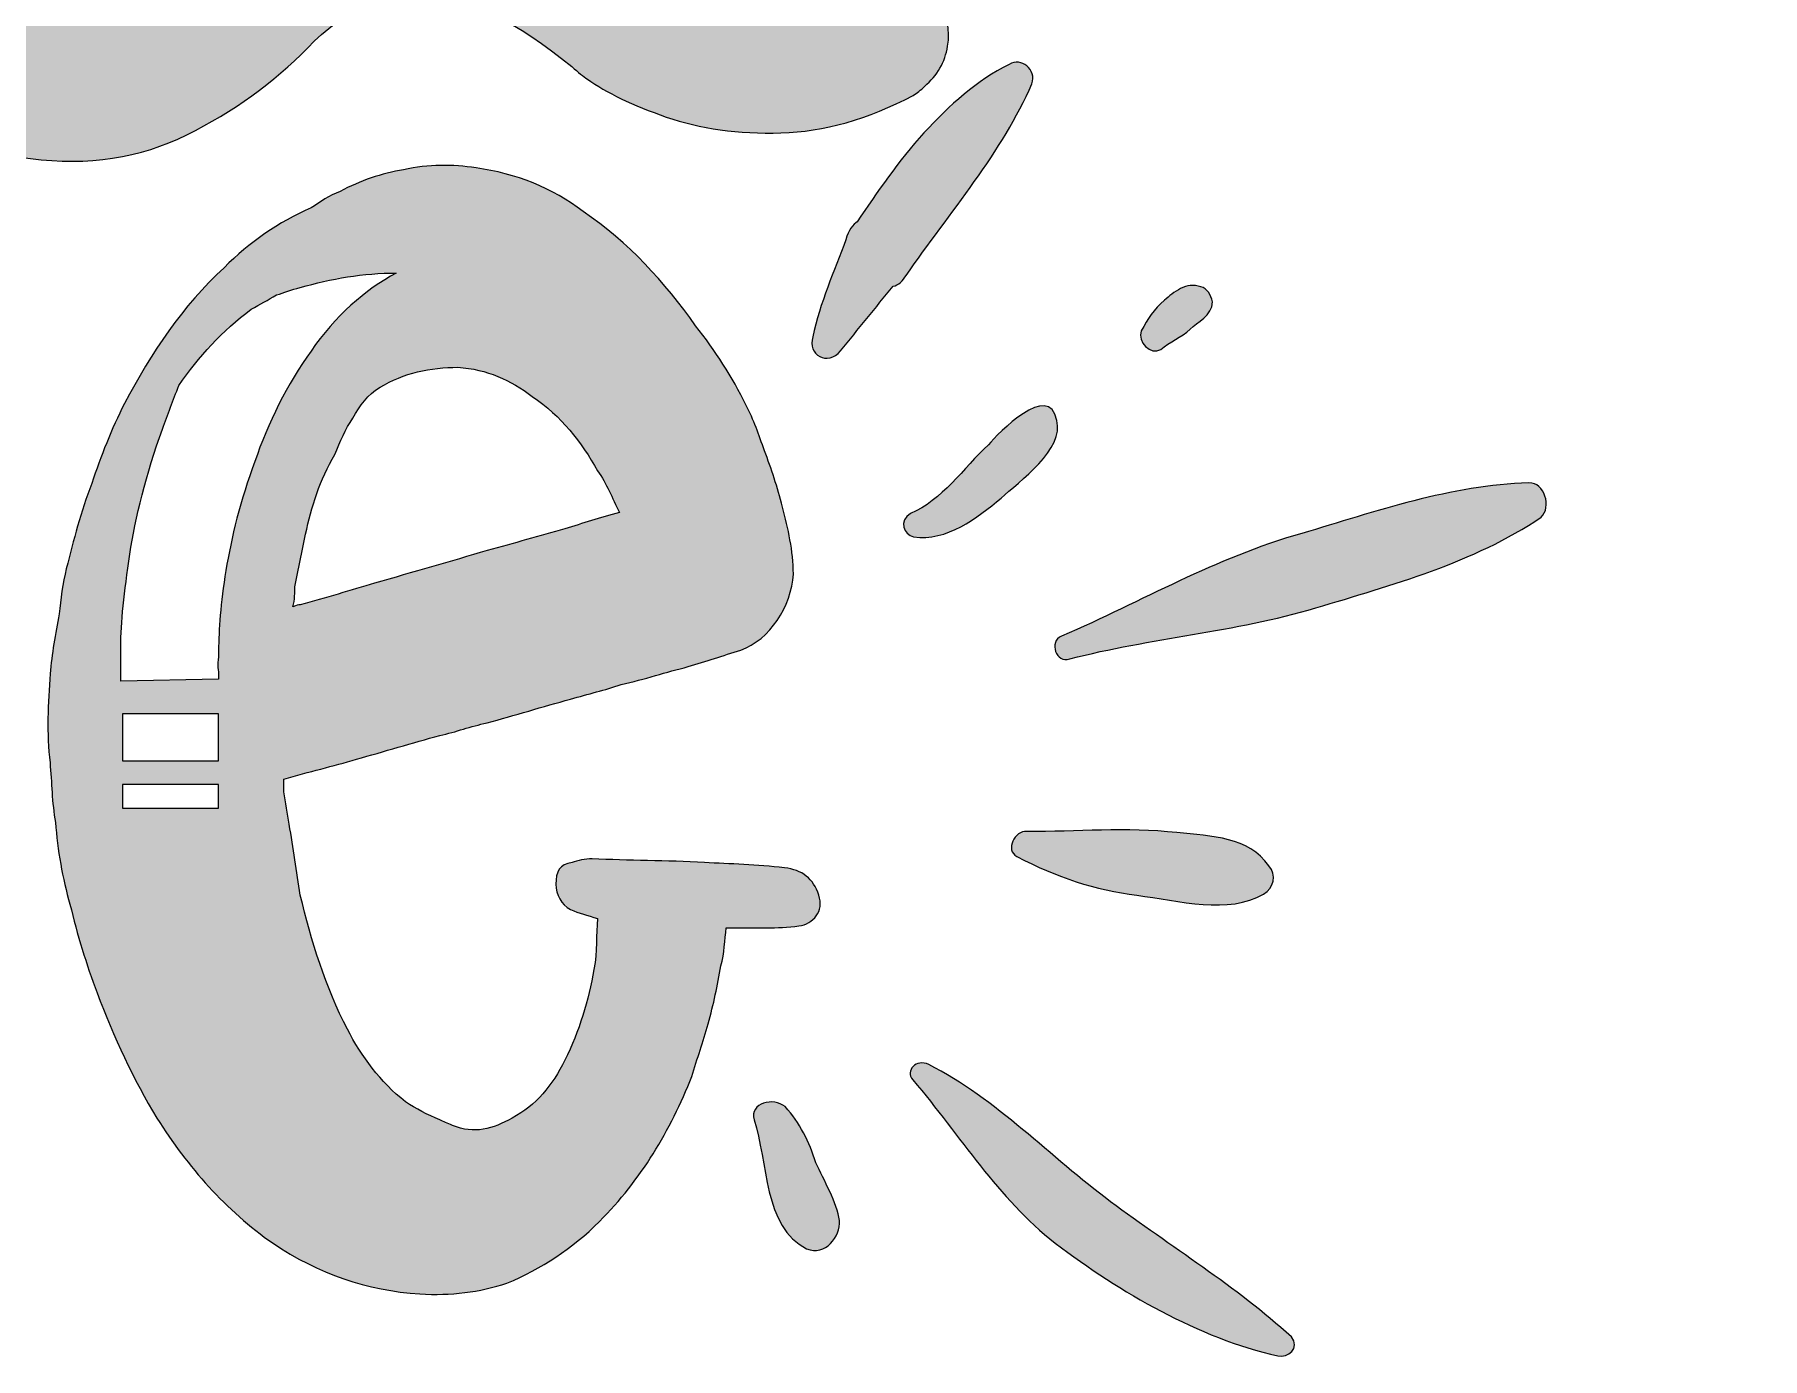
# Model space of a CAD drawing. Header units: inches. Extents: x 0.37 to 5.63, y 0.22 to 5.78.
# Drawn here: x 4.405 to 5.635, y 1.405 to 2.347 of the extents above; entities that cross this region are included whole.
import ezdxf

# ---------------------------------------------------------------- set-up
doc = ezdxf.new("R2010")
doc.units = ezdxf.units.IN
doc.header["$MEASUREMENT"] = 0
doc.layers.add('Layer 1', color=7, linetype='Continuous')

# ---------------------------------------------------------------- blocks, each defined once
blk = doc.blocks.new('block 4')
at = {"layer": 'Layer 1', "true_color": 0x231f20}
h = blk.add_hatch(color=250, dxfattribs=at)
h.dxf.hatch_style = 2
edge = h.paths.add_edge_path()
edge.add_spline(control_points=[(4.6794, 1.4509), (4.642, 1.4535), (4.6072, 1.4651), (4.5749, 1.487), (4.5414, 1.5102), (4.5143, 1.5412), (4.4923, 1.5761), (4.4756, 1.6031), (4.4614, 1.6341), (4.4497, 1.6651), (4.442, 1.6857), (4.4356, 1.7064), (4.4304, 1.7283), (4.4252, 1.7464), (4.4214, 1.767), (4.4201, 1.7864), (4.4175, 1.8006), (4.4175, 1.8148), (4.4162, 1.8289), (4.4136, 1.8496), (4.4149, 1.8715), (4.4162, 1.8922), (4.4175, 1.9064), (4.4201, 1.9206), (4.4226, 1.9348), (4.4239, 1.9451), (4.4252, 1.9567), (4.4278, 1.967), (4.433, 1.9877), (4.4381, 2.007), (4.4459, 2.0277), (4.4523, 2.047), (4.4601, 2.0664), (4.4691, 2.0845), (4.4884, 2.1206), (4.5104, 2.1541), (4.5401, 2.1812), (4.5581, 2.1993), (4.5788, 2.2135), (4.602, 2.2238), (4.6085, 2.2277), (4.6149, 2.2329), (4.6226, 2.2354), (4.6369, 2.2432), (4.6524, 2.2483), (4.6678, 2.2509), (4.6859, 2.2548), (4.7026, 2.2548), (4.7194, 2.2522), (4.7478, 2.2483), (4.7737, 2.238), (4.7956, 2.2212), (4.8278, 2.1993), (4.8537, 2.1709), (4.8756, 2.1399), (4.8898, 2.1219), (4.9014, 2.1038), (4.9117, 2.0832), (4.9169, 2.0729), (4.9207, 2.0625), (4.9246, 2.0509), (4.9298, 2.038), (4.9337, 2.0251), (4.9375, 2.0109), (4.9414, 1.9954), (4.9452, 1.9799), (4.9452, 1.9632), (4.9439, 1.9399), (4.9285, 1.9167), (4.9078, 1.909), (4.8949, 1.9051), (4.8833, 1.9012), (4.8704, 1.8973), (4.8549, 1.8935), (4.8394, 1.8883), (4.8226, 1.8845), (4.8111, 1.8806), (4.7994, 1.878), (4.7865, 1.8741), (4.7672, 1.869), (4.7465, 1.8625), (4.7272, 1.8573), (4.7156, 1.8548), (4.7052, 1.8509), (4.6937, 1.8483), (4.6743, 1.8432), (4.6536, 1.8367), (4.6343, 1.8315), (4.6175, 1.8264), (4.6007, 1.8225), (4.5826, 1.8173), (4.5826, 1.8135), (4.5826, 1.8109), (4.5826, 1.8083), (4.5839, 1.8006), (4.5852, 1.7928), (4.5865, 1.7851), (4.5891, 1.7683), (4.5917, 1.7515), (4.5943, 1.7348), (4.602, 1.7025), (4.6124, 1.6689), (4.6278, 1.6393), (4.6381, 1.6199), (4.6511, 1.6018), (4.6691, 1.5877), (4.6769, 1.5825), (4.6846, 1.5786), (4.6937, 1.5748), (4.6962, 1.5735), (4.6988, 1.5722), (4.7026, 1.5709), (4.7182, 1.5644), (4.7311, 1.5683), (4.7452, 1.5761), (4.762, 1.5851), (4.7737, 1.5993), (4.7826, 1.6173), (4.793, 1.638), (4.7994, 1.6599), (4.8033, 1.6819), (4.8059, 1.6948), (4.8046, 1.7064), (4.8059, 1.718), (4.7982, 1.7206), (4.793, 1.7219), (4.7865, 1.7244), (4.7801, 1.7283), (4.7762, 1.7348), (4.7762, 1.7425), (4.7762, 1.7515), (4.7788, 1.7567), (4.7878, 1.758), (4.7917, 1.7593), (4.7969, 1.7606), (4.802, 1.7606), (4.8278, 1.7593), (4.8549, 1.7593), (4.882, 1.758), (4.9001, 1.7567), (4.9194, 1.7567), (4.9388, 1.7541), (4.9517, 1.7528), (4.9594, 1.7464), (4.9633, 1.7348), (4.9672, 1.7232), (4.9594, 1.7141), (4.9491, 1.7128), (4.9414, 1.7115), (4.9337, 1.7115), (4.9259, 1.7115), (4.9169, 1.7115), (4.9078, 1.7115), (4.8975, 1.7115), (4.8962, 1.7025), (4.8962, 1.6935), (4.8937, 1.6844), (4.8911, 1.6702), (4.8885, 1.6573), (4.8846, 1.6431), (4.8807, 1.6302), (4.8769, 1.6186), (4.873, 1.6057), (4.8575, 1.567), (4.8369, 1.5322), (4.8072, 1.5025), (4.7878, 1.4831), (4.7659, 1.4689), (4.7414, 1.4586), (4.722, 1.4522), (4.7014, 1.4496), (4.6794, 1.4509)], knot_values=[0, 0, 0, 0, 1, 1, 1, 2, 2, 2, 3, 3, 3, 4, 4, 4, 5, 5, 5, 6, 6, 6, 7, 7, 7, 8, 8, 8, 9, 9, 9, 10, 10, 10, 11, 11, 11, 12, 12, 12, 13, 13, 13, 14, 14, 14, 15, 15, 15, 16, 16, 16, 17, 17, 17, 18, 18, 18, 19, 19, 19, 20, 20, 20, 21, 21, 21, 22, 22, 22, 23, 23, 23, 24, 24, 24, 25, 25, 25, 26, 26, 26, 27, 27, 27, 28, 28, 28, 29, 29, 29, 30, 30, 30, 31, 31, 31, 32, 32, 32, 33, 33, 33, 34, 34, 34, 35, 35, 35, 36, 36, 36, 37, 37, 37, 38, 38, 38, 39, 39, 39, 40, 40, 40, 41, 41, 41, 42, 42, 42, 43, 43, 43, 44, 44, 44, 45, 45, 45, 46, 46, 46, 47, 47, 47, 48, 48, 48, 49, 49, 49, 50, 50, 50, 51, 51, 51, 52, 52, 52, 53, 53, 53, 54, 54, 54, 55, 55, 55, 56, 56, 56, 57, 57, 57, 57], degree=3, periodic=1)
edge = h.paths.add_edge_path()
edge.add_spline(control_points=[(4.602, 2.1219), (4.6188, 2.1464), (4.6407, 2.1657), (4.6626, 2.1774), (4.6394, 2.1774), (4.6162, 2.1735), (4.5943, 2.167), (4.5878, 2.1657), (4.5826, 2.1632), (4.5775, 2.1619), (4.571, 2.158), (4.5659, 2.1554), (4.5594, 2.1516), (4.5388, 2.1361), (4.522, 2.118), (4.5078, 2.0973), (4.5039, 2.087), (4.5001, 2.0767), (4.4962, 2.0664), (4.4846, 2.0341), (4.4769, 2.0032), (4.473, 1.9773), (4.4691, 1.9503), (4.4665, 1.9283), (4.4665, 1.9115), (4.4665, 1.9038), (4.4665, 1.8973), (4.4665, 1.8935), (4.4665, 1.8896), (4.4665, 1.887), (4.4665, 1.887), (4.4665, 1.887), (4.5362, 1.8883), (4.5362, 1.8883), (4.5362, 1.8883), (4.5362, 1.8896), (4.5362, 1.8935), (4.5349, 1.8973), (4.5362, 1.9025), (4.5362, 1.909), (4.5362, 1.9232), (4.5375, 1.9425), (4.5414, 1.9657), (4.5452, 1.989), (4.5517, 2.0161), (4.562, 2.0432), (4.571, 2.0703), (4.5852, 2.0986), (4.602, 2.1219)], knot_values=[0, 0, 0, 0, 1, 1, 1, 2, 2, 2, 3, 3, 3, 4, 4, 4, 5, 5, 5, 6, 6, 6, 7, 7, 7, 8, 8, 8, 9, 9, 9, 10, 10, 10, 11, 11, 11, 12, 12, 12, 13, 13, 13, 14, 14, 14, 15, 15, 15, 16, 16, 16, 16], degree=3, periodic=1)
h.paths.add_polyline_path([(4.5362, 1.8638), (4.4678, 1.8638), (4.4678, 1.8302), (4.5362, 1.8302)])
h.paths.add_polyline_path([(4.5362, 1.8135), (4.4678, 1.8135), (4.4678, 1.7967), (4.5362, 1.7967)])
edge = h.paths.add_edge_path()
edge.add_spline(control_points=[(4.6511, 2.0961), (4.642, 2.0909), (4.6369, 2.0832), (4.6317, 2.0741), (4.6265, 2.0664), (4.6226, 2.0573), (4.6188, 2.0483), (4.6085, 2.0303), (4.602, 2.0109), (4.5981, 1.9916), (4.5956, 1.9786), (4.593, 1.967), (4.5904, 1.9541), (4.5904, 1.9503), (4.5904, 1.9451), (4.5891, 1.9399), (4.5917, 1.9412), (4.593, 1.9412), (4.5943, 1.9412), (4.6124, 1.9464), (4.6304, 1.9516), (4.6472, 1.9567), (4.6743, 1.9645), (4.7014, 1.9722), (4.7272, 1.9799), (4.7465, 1.9851), (4.7646, 1.9903), (4.7826, 1.9954), (4.7956, 1.9993), (4.8072, 2.0032), (4.8214, 2.007), (4.8162, 2.0173), (4.8124, 2.0277), (4.8059, 2.0367), (4.7943, 2.0573), (4.7801, 2.0754), (4.7594, 2.0896), (4.7439, 2.1012), (4.7272, 2.109), (4.7065, 2.1103), (4.6872, 2.1103), (4.6678, 2.1064), (4.6511, 2.0961)], knot_values=[0, 0, 0, 0, 1, 1, 1, 2, 2, 2, 3, 3, 3, 4, 4, 4, 5, 5, 5, 6, 6, 6, 7, 7, 7, 8, 8, 8, 9, 9, 9, 10, 10, 10, 11, 11, 11, 12, 12, 12, 13, 13, 13, 14, 14, 14, 14], degree=3, periodic=1)
at = {"layer": 'Layer 1', "lineweight": 0}
for points in [[(4.5362, 1.8638), (4.4678, 1.8638), (4.4678, 1.8302), (4.5362, 1.8302), (4.5362, 1.8638)], [(4.5362, 1.8135), (4.4678, 1.8135), (4.4678, 1.7967), (4.5362, 1.7967), (4.5362, 1.8135)]]:
    blk.add_lwpolyline(points, dxfattribs=at)
for points, knots in [([(4.6794, 1.4509), (4.642, 1.4535), (4.6072, 1.4651), (4.5749, 1.487), (4.5414, 1.5102), (4.5143, 1.5412), (4.4923, 1.5761), (4.4756, 1.6031), (4.4614, 1.6341), (4.4497, 1.6651), (4.442, 1.6857), (4.4356, 1.7064), (4.4304, 1.7283), (4.4252, 1.7464), (4.4214, 1.767), (4.4201, 1.7864), (4.4175, 1.8006), (4.4175, 1.8148), (4.4162, 1.8289), (4.4136, 1.8496), (4.4149, 1.8715), (4.4162, 1.8922), (4.4175, 1.9064), (4.4201, 1.9206), (4.4226, 1.9348), (4.4239, 1.9451), (4.4252, 1.9567), (4.4278, 1.967), (4.433, 1.9877), (4.4381, 2.007), (4.4459, 2.0277), (4.4523, 2.047), (4.4601, 2.0664), (4.4691, 2.0845), (4.4884, 2.1206), (4.5104, 2.1541), (4.5401, 2.1812), (4.5581, 2.1993), (4.5788, 2.2135), (4.602, 2.2238), (4.6085, 2.2277), (4.6149, 2.2329), (4.6226, 2.2354), (4.6369, 2.2432), (4.6524, 2.2483), (4.6678, 2.2509), (4.6859, 2.2548), (4.7026, 2.2548), (4.7194, 2.2522), (4.7478, 2.2483), (4.7737, 2.238), (4.7956, 2.2212), (4.8278, 2.1993), (4.8537, 2.1709), (4.8756, 2.1399), (4.8898, 2.1219), (4.9014, 2.1038), (4.9117, 2.0832), (4.9169, 2.0729), (4.9207, 2.0625), (4.9246, 2.0509), (4.9298, 2.038), (4.9337, 2.0251), (4.9375, 2.0109), (4.9414, 1.9954), (4.9452, 1.9799), (4.9452, 1.9632), (4.9439, 1.9399), (4.9285, 1.9167), (4.9078, 1.909), (4.8949, 1.9051), (4.8833, 1.9012), (4.8704, 1.8973), (4.8549, 1.8935), (4.8394, 1.8883), (4.8226, 1.8845), (4.8111, 1.8806), (4.7994, 1.878), (4.7865, 1.8741), (4.7672, 1.869), (4.7465, 1.8625), (4.7272, 1.8573), (4.7156, 1.8548), (4.7052, 1.8509), (4.6937, 1.8483), (4.6743, 1.8432), (4.6536, 1.8367), (4.6343, 1.8315), (4.6175, 1.8264), (4.6007, 1.8225), (4.5826, 1.8173), (4.5826, 1.8135), (4.5826, 1.8109), (4.5826, 1.8083), (4.5839, 1.8006), (4.5852, 1.7928), (4.5865, 1.7851), (4.5891, 1.7683), (4.5917, 1.7515), (4.5943, 1.7348), (4.602, 1.7025), (4.6124, 1.6689), (4.6278, 1.6393), (4.6381, 1.6199), (4.6511, 1.6018), (4.6691, 1.5877), (4.6769, 1.5825), (4.6846, 1.5786), (4.6937, 1.5748), (4.6962, 1.5735), (4.6988, 1.5722), (4.7026, 1.5709), (4.7182, 1.5644), (4.7311, 1.5683), (4.7452, 1.5761), (4.762, 1.5851), (4.7737, 1.5993), (4.7826, 1.6173), (4.793, 1.638), (4.7994, 1.6599), (4.8033, 1.6819), (4.8059, 1.6948), (4.8046, 1.7064), (4.8059, 1.718), (4.7982, 1.7206), (4.793, 1.7219), (4.7865, 1.7244), (4.7801, 1.7283), (4.7762, 1.7348), (4.7762, 1.7425), (4.7762, 1.7515), (4.7788, 1.7567), (4.7878, 1.758), (4.7917, 1.7593), (4.7969, 1.7606), (4.802, 1.7606), (4.8278, 1.7593), (4.8549, 1.7593), (4.882, 1.758), (4.9001, 1.7567), (4.9194, 1.7567), (4.9388, 1.7541), (4.9517, 1.7528), (4.9594, 1.7464), (4.9633, 1.7348), (4.9672, 1.7232), (4.9594, 1.7141), (4.9491, 1.7128), (4.9414, 1.7115), (4.9337, 1.7115), (4.9259, 1.7115), (4.9169, 1.7115), (4.9078, 1.7115), (4.8975, 1.7115), (4.8962, 1.7025), (4.8962, 1.6935), (4.8937, 1.6844), (4.8911, 1.6702), (4.8885, 1.6573), (4.8846, 1.6431), (4.8807, 1.6302), (4.8769, 1.6186), (4.873, 1.6057), (4.8575, 1.567), (4.8369, 1.5322), (4.8072, 1.5025), (4.7878, 1.4831), (4.7659, 1.4689), (4.7414, 1.4586), (4.722, 1.4522), (4.7014, 1.4496), (4.6794, 1.4509)], [0, 0, 0, 0, 1, 1, 1, 2, 2, 2, 3, 3, 3, 4, 4, 4, 5, 5, 5, 6, 6, 6, 7, 7, 7, 8, 8, 8, 9, 9, 9, 10, 10, 10, 11, 11, 11, 12, 12, 12, 13, 13, 13, 14, 14, 14, 15, 15, 15, 16, 16, 16, 17, 17, 17, 18, 18, 18, 19, 19, 19, 20, 20, 20, 21, 21, 21, 22, 22, 22, 23, 23, 23, 24, 24, 24, 25, 25, 25, 26, 26, 26, 27, 27, 27, 28, 28, 28, 29, 29, 29, 30, 30, 30, 31, 31, 31, 32, 32, 32, 33, 33, 33, 34, 34, 34, 35, 35, 35, 36, 36, 36, 37, 37, 37, 38, 38, 38, 39, 39, 39, 40, 40, 40, 41, 41, 41, 42, 42, 42, 43, 43, 43, 44, 44, 44, 45, 45, 45, 46, 46, 46, 47, 47, 47, 48, 48, 48, 49, 49, 49, 50, 50, 50, 51, 51, 51, 52, 52, 52, 53, 53, 53, 54, 54, 54, 55, 55, 55, 56, 56, 56, 57, 57, 57, 57]), ([(4.602, 2.1219), (4.6188, 2.1464), (4.6407, 2.1657), (4.6626, 2.1774), (4.6394, 2.1774), (4.6162, 2.1735), (4.5943, 2.167), (4.5878, 2.1657), (4.5826, 2.1632), (4.5775, 2.1619), (4.571, 2.158), (4.5659, 2.1554), (4.5594, 2.1516), (4.5388, 2.1361), (4.522, 2.118), (4.5078, 2.0973), (4.5039, 2.087), (4.5001, 2.0767), (4.4962, 2.0664), (4.4846, 2.0341), (4.4769, 2.0032), (4.473, 1.9773), (4.4691, 1.9503), (4.4665, 1.9283), (4.4665, 1.9115), (4.4665, 1.9038), (4.4665, 1.8973), (4.4665, 1.8935), (4.4665, 1.8896), (4.4665, 1.887), (4.4665, 1.887), (4.4665, 1.887), (4.5362, 1.8883), (4.5362, 1.8883), (4.5362, 1.8883), (4.5362, 1.8896), (4.5362, 1.8935), (4.5349, 1.8973), (4.5362, 1.9025), (4.5362, 1.909), (4.5362, 1.9232), (4.5375, 1.9425), (4.5414, 1.9657), (4.5452, 1.989), (4.5517, 2.0161), (4.562, 2.0432), (4.571, 2.0703), (4.5852, 2.0986), (4.602, 2.1219)], [0, 0, 0, 0, 1, 1, 1, 2, 2, 2, 3, 3, 3, 4, 4, 4, 5, 5, 5, 6, 6, 6, 7, 7, 7, 8, 8, 8, 9, 9, 9, 10, 10, 10, 11, 11, 11, 12, 12, 12, 13, 13, 13, 14, 14, 14, 15, 15, 15, 16, 16, 16, 16]), ([(4.6511, 2.0961), (4.642, 2.0909), (4.6369, 2.0832), (4.6317, 2.0741), (4.6265, 2.0664), (4.6226, 2.0573), (4.6188, 2.0483), (4.6085, 2.0303), (4.602, 2.0109), (4.5981, 1.9916), (4.5956, 1.9786), (4.593, 1.967), (4.5904, 1.9541), (4.5904, 1.9503), (4.5904, 1.9451), (4.5891, 1.9399), (4.5917, 1.9412), (4.593, 1.9412), (4.5943, 1.9412), (4.6124, 1.9464), (4.6304, 1.9516), (4.6472, 1.9567), (4.6743, 1.9645), (4.7014, 1.9722), (4.7272, 1.9799), (4.7465, 1.9851), (4.7646, 1.9903), (4.7826, 1.9954), (4.7956, 1.9993), (4.8072, 2.0032), (4.8214, 2.007), (4.8162, 2.0173), (4.8124, 2.0277), (4.8059, 2.0367), (4.7943, 2.0573), (4.7801, 2.0754), (4.7594, 2.0896), (4.7439, 2.1012), (4.7272, 2.109), (4.7065, 2.1103), (4.6872, 2.1103), (4.6678, 2.1064), (4.6511, 2.0961)], [0, 0, 0, 0, 1, 1, 1, 2, 2, 2, 3, 3, 3, 4, 4, 4, 5, 5, 5, 6, 6, 6, 7, 7, 7, 8, 8, 8, 9, 9, 9, 10, 10, 10, 11, 11, 11, 12, 12, 12, 13, 13, 13, 14, 14, 14, 14])]:
    blk.add_open_spline(points, degree=3, knots=knots, dxfattribs=at)
blk = doc.blocks.new('block 2')
at = {"layer": 'Layer 1', "true_color": 0x231f20}
h = blk.add_hatch(color=250, dxfattribs=at)
h.dxf.hatch_style = 2
edge = h.paths.add_edge_path()
edge.add_spline(control_points=[(5.0305, 2.3038), (4.9982, 2.2868), (4.9668, 2.2779), (4.9364, 2.2771), (4.906, 2.2763), (4.8788, 2.2801), (4.8548, 2.2884), (4.8308, 2.2967), (4.8121, 2.3058), (4.7986, 2.3154), (4.7959, 2.3172), (4.7923, 2.3202), (4.7875, 2.3243), (4.7483, 2.3563), (4.7138, 2.3734), (4.6839, 2.3757), (4.654, 2.378), (4.6259, 2.3652), (4.5995, 2.3375), (4.5754, 2.3128), (4.5467, 2.2922), (4.5135, 2.2757), (4.4803, 2.2592), (4.4432, 2.2536), (4.4023, 2.2588), (4.3614, 2.264), (4.3173, 2.286), (4.2698, 2.3249), (4.2511, 2.34), (4.2355, 2.3498), (4.223, 2.3543), (4.2104, 2.3588), (4.2004, 2.3603), (4.1928, 2.3587), (4.1852, 2.3571), (4.1797, 2.3554), (4.176, 2.3538), (4.1635, 2.3479), (4.1509, 2.3472), (4.1384, 2.3517), (4.1259, 2.3562), (4.1164, 2.3645), (4.1101, 2.3767), (4.1042, 2.3901), (4.1035, 2.4031), (4.108, 2.4156), (4.1125, 2.4281), (4.1211, 2.4374), (4.1336, 2.4433), (4.1552, 2.4552), (4.1831, 2.4598), (4.2171, 2.4572), (4.2513, 2.4546), (4.2901, 2.4359), (4.3336, 2.4012), (4.3501, 2.3866), (4.368, 2.3746), (4.3873, 2.3653), (4.4066, 2.3559), (4.4279, 2.3537), (4.4513, 2.3587), (4.4747, 2.3637), (4.5005, 2.38), (4.5287, 2.4078), (4.5496, 2.4303), (4.5757, 2.4484), (4.6068, 2.4621), (4.638, 2.4758), (4.6739, 2.479), (4.7145, 2.4718), (4.7552, 2.4646), (4.8005, 2.4411), (4.8506, 2.4013), (4.851, 2.4008), (4.8514, 2.4004), (4.8519, 2.3999), (4.854, 2.3985), (4.8556, 2.3974), (4.8564, 2.3965), (4.8569, 2.3961), (4.8606, 2.3939), (4.8676, 2.3902), (4.8746, 2.3865), (4.8839, 2.3831), (4.8956, 2.3799), (4.9073, 2.3768), (4.9206, 2.3755), (4.9354, 2.3763), (4.9503, 2.377), (4.9656, 2.3819), (4.9814, 2.3908), (4.9939, 2.3976), (5.0066, 2.3991), (5.0194, 2.3952), (5.0322, 2.3913), (5.0422, 2.3833), (5.0494, 2.3712), (5.0549, 2.3609), (5.0568, 2.3501), (5.055, 2.3388), (5.0532, 2.3275), (5.0477, 2.318), (5.0386, 2.3102), (5.0359, 2.3076), (5.0332, 2.3055), (5.0305, 2.3038)], knot_values=[0, 0, 0, 0, 1, 1, 1, 2, 2, 2, 3, 3, 3, 4, 4, 4, 5, 5, 5, 6, 6, 6, 7, 7, 7, 8, 8, 8, 9, 9, 9, 10, 10, 10, 11, 11, 11, 12, 12, 12, 13, 13, 13, 14, 14, 14, 15, 15, 15, 16, 16, 16, 17, 17, 17, 18, 18, 18, 19, 19, 19, 20, 20, 20, 21, 21, 21, 22, 22, 22, 23, 23, 23, 24, 24, 24, 25, 25, 25, 26, 26, 26, 27, 27, 27, 28, 28, 28, 29, 29, 29, 30, 30, 30, 31, 31, 31, 32, 32, 32, 33, 33, 33, 34, 34, 34, 35, 35, 35, 35], degree=3, periodic=1)
edge = h.paths.add_edge_path()
edge.add_spline(control_points=[(5.6086, 2.5223), (5.5762, 2.5054), (5.5449, 2.4965), (5.5144, 2.4957), (5.484, 2.4949), (5.4568, 2.4986), (5.4329, 2.507), (5.4089, 2.5153), (5.3901, 2.5243), (5.3766, 2.5339), (5.374, 2.5358), (5.3703, 2.5387), (5.3656, 2.5429), (5.3264, 2.5748), (5.2919, 2.592), (5.262, 2.5943), (5.2321, 2.5965), (5.2037, 2.584), (5.1769, 2.5567), (5.1533, 2.5316), (5.1249, 2.5109), (5.0919, 2.4946), (5.0589, 2.4783), (5.0219, 2.4727), (4.9807, 2.4777), (4.9396, 2.4826), (4.8953, 2.5046), (4.8479, 2.5434), (4.8292, 2.5585), (4.8136, 2.5683), (4.801, 2.5728), (4.7885, 2.5773), (4.7784, 2.5788), (4.7709, 2.5772), (4.7633, 2.5756), (4.7577, 2.574), (4.7541, 2.5723), (4.7416, 2.5664), (4.729, 2.5657), (4.7165, 2.5702), (4.704, 2.5747), (4.6947, 2.5833), (4.6888, 2.5958), (4.6825, 2.6088), (4.6816, 2.6216), (4.6861, 2.6342), (4.6906, 2.6467), (4.6992, 2.6559), (4.7117, 2.6618), (4.7338, 2.6741), (4.7617, 2.6789), (4.7956, 2.6761), (4.8294, 2.6733), (4.8681, 2.6545), (4.9116, 2.6197), (4.9281, 2.6051), (4.946, 2.5931), (4.9653, 2.5838), (4.9846, 2.5745), (5.006, 2.5723), (5.0294, 2.5773), (5.0528, 2.5823), (5.0786, 2.5986), (5.1067, 2.6263), (5.1277, 2.6488), (5.1538, 2.667), (5.1849, 2.6806), (5.2161, 2.6943), (5.252, 2.6975), (5.2926, 2.6903), (5.3332, 2.6831), (5.3786, 2.6596), (5.4286, 2.6199), (5.4291, 2.6194), (5.4297, 2.6191), (5.4306, 2.6191), (5.4323, 2.6173), (5.4336, 2.616), (5.4345, 2.615), (5.4349, 2.6146), (5.4386, 2.6125), (5.4457, 2.6088), (5.4527, 2.605), (5.462, 2.6016), (5.4737, 2.5985), (5.4853, 2.5953), (5.4985, 2.5942), (5.5132, 2.5952), (5.5279, 2.5961), (5.5433, 2.6009), (5.5595, 2.6094), (5.572, 2.6161), (5.5847, 2.6176), (5.5975, 2.6138), (5.6102, 2.6099), (5.6202, 2.6019), (5.6275, 2.5898), (5.633, 2.5794), (5.6349, 2.5686), (5.633, 2.5573), (5.6312, 2.546), (5.6258, 2.5366), (5.6167, 2.5288), (5.6144, 2.5266), (5.6117, 2.5245), (5.6086, 2.5223)], knot_values=[0, 0, 0, 0, 1, 1, 1, 2, 2, 2, 3, 3, 3, 4, 4, 4, 5, 5, 5, 6, 6, 6, 7, 7, 7, 8, 8, 8, 9, 9, 9, 10, 10, 10, 11, 11, 11, 12, 12, 12, 13, 13, 13, 14, 14, 14, 15, 15, 15, 16, 16, 16, 17, 17, 17, 18, 18, 18, 19, 19, 19, 20, 20, 20, 21, 21, 21, 22, 22, 22, 23, 23, 23, 24, 24, 24, 25, 25, 25, 26, 26, 26, 27, 27, 27, 28, 28, 28, 29, 29, 29, 30, 30, 30, 31, 31, 31, 32, 32, 32, 33, 33, 33, 34, 34, 34, 35, 35, 35, 35], degree=3, periodic=1)
h = blk.add_hatch(color=250, dxfattribs=at)
h.dxf.hatch_style = 2
edge = h.paths.add_edge_path()
edge.add_spline(control_points=[(4.9546, 1.4831), (4.9239, 1.4982), (4.9271, 1.5454), (4.9172, 1.5749), (4.9141, 1.5868), (4.9311, 1.5912), (4.9393, 1.5842), (4.95, 1.5729), (4.9564, 1.559), (4.9613, 1.5443), (4.9668, 1.5318), (4.9763, 1.5159), (4.9781, 1.5031), (4.9789, 1.4919), (4.9679, 1.4774), (4.9546, 1.4831)], knot_values=[0, 0, 0, 0, 1, 1, 1, 2, 2, 2, 3, 3, 3, 4, 4, 4, 5, 5, 5, 5], degree=3, periodic=1)
edge = h.paths.add_edge_path()
edge.add_spline(control_points=[(5.2996, 1.4204), (5.3062, 1.4126), (5.297, 1.405), (5.29, 1.4068), (5.233, 1.4198), (5.1782, 1.4519), (5.1316, 1.487), (5.0904, 1.5194), (5.0644, 1.5628), (5.0302, 1.6033), (5.0244, 1.6097), (5.0328, 1.6187), (5.0415, 1.6141), (5.0896, 1.5898), (5.1284, 1.5481), (5.171, 1.5165), (5.2135, 1.4849), (5.2605, 1.456), (5.2996, 1.4204)], knot_values=[0, 0, 0, 0, 1, 1, 1, 2, 2, 2, 3, 3, 3, 4, 4, 4, 5, 5, 5, 6, 6, 6, 6], degree=3, periodic=1)
edge = h.paths.add_edge_path()
edge.add_spline(control_points=[(5.1043, 1.7621), (5.0956, 1.7667), (5.1029, 1.7809), (5.1113, 1.78), (5.1469, 1.7798), (5.1822, 1.7832), (5.2181, 1.7792), (5.2433, 1.7766), (5.2691, 1.7763), (5.2836, 1.7555), (5.2894, 1.7491), (5.2871, 1.7398), (5.2798, 1.7355), (5.2552, 1.7207), (5.2196, 1.7308), (5.1897, 1.7346), (5.1599, 1.7383), (5.1327, 1.7476), (5.1043, 1.7621)], knot_values=[0, 0, 0, 0, 1, 1, 1, 2, 2, 2, 3, 3, 3, 4, 4, 4, 5, 5, 5, 6, 6, 6, 6], degree=3, periodic=1)
edge = h.paths.add_edge_path()
edge.add_spline(control_points=[(5.0286, 2.0062), (5.0507, 2.0155), (5.0663, 2.0386), (5.084, 2.0552), (5.0909, 2.0633), (5.1274, 2.1009), (5.1326, 2.0725), (5.1387, 2.0525), (5.1057, 2.0288), (5.093, 2.0172), (5.0759, 2.003), (5.0544, 1.9862), (5.0307, 1.9897), (5.0237, 1.9914), (5.0199, 2.001), (5.0286, 2.0062)], knot_values=[0, 0, 0, 0, 1, 1, 1, 2, 2, 2, 3, 3, 3, 4, 4, 4, 5, 5, 5, 5], degree=3, periodic=1)
edge = h.paths.add_edge_path()
edge.add_spline(control_points=[(5.1149, 2.312), (5.0944, 2.2643), (5.0561, 2.2196), (5.0254, 2.1756), (5.0234, 2.1724), (5.0199, 2.1684), (5.0162, 2.1681), (5.0037, 2.1527), (4.9913, 2.1374), (4.9788, 2.122), (4.9698, 2.1107), (4.9548, 2.1194), (4.9591, 2.1319), (4.964, 2.1565), (4.9745, 2.1785), (4.9826, 2.2011), (4.9843, 2.208), (4.9878, 2.2121), (4.9907, 2.2138), (5.0184, 2.2561), (5.0535, 2.3028), (5.0987, 2.3259), (5.1073, 2.3311), (5.1186, 2.3222), (5.1149, 2.312)], knot_values=[0, 0, 0, 0, 1, 1, 1, 2, 2, 2, 3, 3, 3, 4, 4, 4, 5, 5, 5, 6, 6, 6, 7, 7, 7, 8, 8, 8, 8], degree=3, periodic=1)
edge = h.paths.add_edge_path()
edge.add_spline(control_points=[(5.1361, 1.919), (5.194, 1.944), (5.2447, 1.9744), (5.307, 1.9921), (5.3588, 2.0074), (5.4141, 2.0268), (5.4686, 2.028), (5.4799, 2.0289), (5.4851, 2.0104), (5.4773, 2.0037), (5.4298, 1.9712), (5.3704, 1.9553), (5.3171, 1.9391), (5.2586, 1.9217), (5.1998, 1.9179), (5.1419, 1.9028), (5.1323, 1.8991), (5.1266, 1.9153), (5.1361, 1.919)], knot_values=[0, 0, 0, 0, 1, 1, 1, 2, 2, 2, 3, 3, 3, 4, 4, 4, 5, 5, 5, 6, 6, 6, 6], degree=3, periodic=1)
edge = h.paths.add_edge_path()
edge.add_spline(control_points=[(5.1928, 2.1362), (5.1974, 2.1449), (5.2015, 2.1513), (5.2093, 2.158), (5.2157, 2.1638), (5.225, 2.1713), (5.2351, 2.1676), (5.2397, 2.1664), (5.2424, 2.162), (5.2435, 2.1569), (5.2435, 2.147), (5.2325, 2.1424), (5.2276, 2.1374), (5.2212, 2.1316), (5.2131, 2.1287), (5.2067, 2.1229), (5.1995, 2.1186), (5.1897, 2.1285), (5.1928, 2.1362)], knot_values=[0, 0, 0, 0, 1, 1, 1, 2, 2, 2, 3, 3, 3, 4, 4, 4, 5, 5, 5, 6, 6, 6, 6], degree=3, periodic=1)
at = {"layer": 'Layer 1', "lineweight": 0}
for points, knots in [([(5.0305, 2.3038), (4.9982, 2.2868), (4.9668, 2.2779), (4.9364, 2.2771), (4.906, 2.2763), (4.8788, 2.2801), (4.8548, 2.2884), (4.8308, 2.2967), (4.8121, 2.3058), (4.7986, 2.3154), (4.7959, 2.3172), (4.7923, 2.3202), (4.7875, 2.3243), (4.7483, 2.3563), (4.7138, 2.3734), (4.6839, 2.3757), (4.654, 2.378), (4.6259, 2.3652), (4.5995, 2.3375), (4.5754, 2.3128), (4.5467, 2.2922), (4.5135, 2.2757), (4.4803, 2.2592), (4.4432, 2.2536), (4.4023, 2.2588), (4.3614, 2.264), (4.3173, 2.286), (4.2698, 2.3249), (4.2511, 2.34), (4.2355, 2.3498), (4.223, 2.3543), (4.2104, 2.3588), (4.2004, 2.3603), (4.1928, 2.3587), (4.1852, 2.3571), (4.1797, 2.3554), (4.176, 2.3538), (4.1635, 2.3479), (4.1509, 2.3472), (4.1384, 2.3517), (4.1259, 2.3562), (4.1164, 2.3645), (4.1101, 2.3767), (4.1042, 2.3901), (4.1035, 2.4031), (4.108, 2.4156), (4.1125, 2.4281), (4.1211, 2.4374), (4.1336, 2.4433), (4.1552, 2.4552), (4.1831, 2.4598), (4.2171, 2.4572), (4.2513, 2.4546), (4.2901, 2.4359), (4.3336, 2.4012), (4.3501, 2.3866), (4.368, 2.3746), (4.3873, 2.3653), (4.4066, 2.3559), (4.4279, 2.3537), (4.4513, 2.3587), (4.4747, 2.3637), (4.5005, 2.38), (4.5287, 2.4078), (4.5496, 2.4303), (4.5757, 2.4484), (4.6068, 2.4621), (4.638, 2.4758), (4.6739, 2.479), (4.7145, 2.4718), (4.7552, 2.4646), (4.8005, 2.4411), (4.8506, 2.4013), (4.851, 2.4008), (4.8514, 2.4004), (4.8519, 2.3999), (4.854, 2.3985), (4.8556, 2.3974), (4.8564, 2.3965), (4.8569, 2.3961), (4.8606, 2.3939), (4.8676, 2.3902), (4.8746, 2.3865), (4.8839, 2.3831), (4.8956, 2.3799), (4.9073, 2.3768), (4.9206, 2.3755), (4.9354, 2.3763), (4.9503, 2.377), (4.9656, 2.3819), (4.9814, 2.3908), (4.9939, 2.3976), (5.0066, 2.3991), (5.0194, 2.3952), (5.0322, 2.3913), (5.0422, 2.3833), (5.0494, 2.3712), (5.0549, 2.3609), (5.0568, 2.3501), (5.055, 2.3388), (5.0532, 2.3275), (5.0477, 2.318), (5.0386, 2.3102), (5.0359, 2.3076), (5.0332, 2.3055), (5.0305, 2.3038)], [0, 0, 0, 0, 1, 1, 1, 2, 2, 2, 3, 3, 3, 4, 4, 4, 5, 5, 5, 6, 6, 6, 7, 7, 7, 8, 8, 8, 9, 9, 9, 10, 10, 10, 11, 11, 11, 12, 12, 12, 13, 13, 13, 14, 14, 14, 15, 15, 15, 16, 16, 16, 17, 17, 17, 18, 18, 18, 19, 19, 19, 20, 20, 20, 21, 21, 21, 22, 22, 22, 23, 23, 23, 24, 24, 24, 25, 25, 25, 26, 26, 26, 27, 27, 27, 28, 28, 28, 29, 29, 29, 30, 30, 30, 31, 31, 31, 32, 32, 32, 33, 33, 33, 34, 34, 34, 35, 35, 35, 35]), ([(5.1149, 2.312), (5.0944, 2.2643), (5.0561, 2.2196), (5.0254, 2.1756), (5.0234, 2.1724), (5.0199, 2.1684), (5.0162, 2.1681), (5.0037, 2.1527), (4.9913, 2.1374), (4.9788, 2.122), (4.9698, 2.1107), (4.9548, 2.1194), (4.9591, 2.1319), (4.964, 2.1565), (4.9745, 2.1785), (4.9826, 2.2011), (4.9843, 2.208), (4.9878, 2.2121), (4.9907, 2.2138), (5.0184, 2.2561), (5.0535, 2.3028), (5.0987, 2.3259), (5.1073, 2.3311), (5.1186, 2.3222), (5.1149, 2.312)], [0, 0, 0, 0, 1, 1, 1, 2, 2, 2, 3, 3, 3, 4, 4, 4, 5, 5, 5, 6, 6, 6, 7, 7, 7, 8, 8, 8, 8]), ([(5.1928, 2.1362), (5.1974, 2.1449), (5.2015, 2.1513), (5.2093, 2.158), (5.2157, 2.1638), (5.225, 2.1713), (5.2351, 2.1676), (5.2397, 2.1664), (5.2424, 2.162), (5.2435, 2.1569), (5.2435, 2.147), (5.2325, 2.1424), (5.2276, 2.1374), (5.2212, 2.1316), (5.2131, 2.1287), (5.2067, 2.1229), (5.1995, 2.1186), (5.1897, 2.1285), (5.1928, 2.1362)], [0, 0, 0, 0, 1, 1, 1, 2, 2, 2, 3, 3, 3, 4, 4, 4, 5, 5, 5, 6, 6, 6, 6]), ([(5.0286, 2.0062), (5.0507, 2.0155), (5.0663, 2.0386), (5.084, 2.0552), (5.0909, 2.0633), (5.1274, 2.1009), (5.1326, 2.0725), (5.1387, 2.0525), (5.1057, 2.0288), (5.093, 2.0172), (5.0759, 2.003), (5.0544, 1.9862), (5.0307, 1.9897), (5.0237, 1.9914), (5.0199, 2.001), (5.0286, 2.0062)], [0, 0, 0, 0, 1, 1, 1, 2, 2, 2, 3, 3, 3, 4, 4, 4, 5, 5, 5, 5]), ([(5.1361, 1.919), (5.194, 1.944), (5.2447, 1.9744), (5.307, 1.9921), (5.3588, 2.0074), (5.4141, 2.0268), (5.4686, 2.028), (5.4799, 2.0289), (5.4851, 2.0104), (5.4773, 2.0037), (5.4298, 1.9712), (5.3704, 1.9553), (5.3171, 1.9391), (5.2586, 1.9217), (5.1998, 1.9179), (5.1419, 1.9028), (5.1323, 1.8991), (5.1266, 1.9153), (5.1361, 1.919)], [0, 0, 0, 0, 1, 1, 1, 2, 2, 2, 3, 3, 3, 4, 4, 4, 5, 5, 5, 6, 6, 6, 6]), ([(5.1043, 1.7621), (5.0956, 1.7667), (5.1029, 1.7809), (5.1113, 1.78), (5.1469, 1.7798), (5.1822, 1.7832), (5.2181, 1.7792), (5.2433, 1.7766), (5.2691, 1.7763), (5.2836, 1.7555), (5.2894, 1.7491), (5.2871, 1.7398), (5.2798, 1.7355), (5.2552, 1.7207), (5.2196, 1.7308), (5.1897, 1.7346), (5.1599, 1.7383), (5.1327, 1.7476), (5.1043, 1.7621)], [0, 0, 0, 0, 1, 1, 1, 2, 2, 2, 3, 3, 3, 4, 4, 4, 5, 5, 5, 6, 6, 6, 6]), ([(5.2996, 1.4204), (5.3062, 1.4126), (5.297, 1.405), (5.29, 1.4068), (5.233, 1.4198), (5.1782, 1.4519), (5.1316, 1.487), (5.0904, 1.5194), (5.0644, 1.5628), (5.0302, 1.6033), (5.0244, 1.6097), (5.0328, 1.6187), (5.0415, 1.6141), (5.0896, 1.5898), (5.1284, 1.5481), (5.171, 1.5165), (5.2135, 1.4849), (5.2605, 1.456), (5.2996, 1.4204)], [0, 0, 0, 0, 1, 1, 1, 2, 2, 2, 3, 3, 3, 4, 4, 4, 5, 5, 5, 6, 6, 6, 6]), ([(4.9546, 1.4831), (4.9239, 1.4982), (4.9271, 1.5454), (4.9172, 1.5749), (4.9141, 1.5868), (4.9311, 1.5912), (4.9393, 1.5842), (4.95, 1.5729), (4.9564, 1.559), (4.9613, 1.5443), (4.9668, 1.5318), (4.9763, 1.5159), (4.9781, 1.5031), (4.9789, 1.4919), (4.9679, 1.4774), (4.9546, 1.4831)], [0, 0, 0, 0, 1, 1, 1, 2, 2, 2, 3, 3, 3, 4, 4, 4, 5, 5, 5, 5])]:
    blk.add_open_spline(points, degree=3, knots=knots, dxfattribs=at)
at = {"layer": 'Layer 1'}
blk.add_blockref('block 4', (0, 0), dxfattribs=at)

msp = doc.modelspace()

# ---------------------------------------------------------------- block references
at = {"layer": 'Layer 1'}
msp.add_blockref('block 2', (0, 0), dxfattribs=at)

doc.saveas('drawing.dxf')
